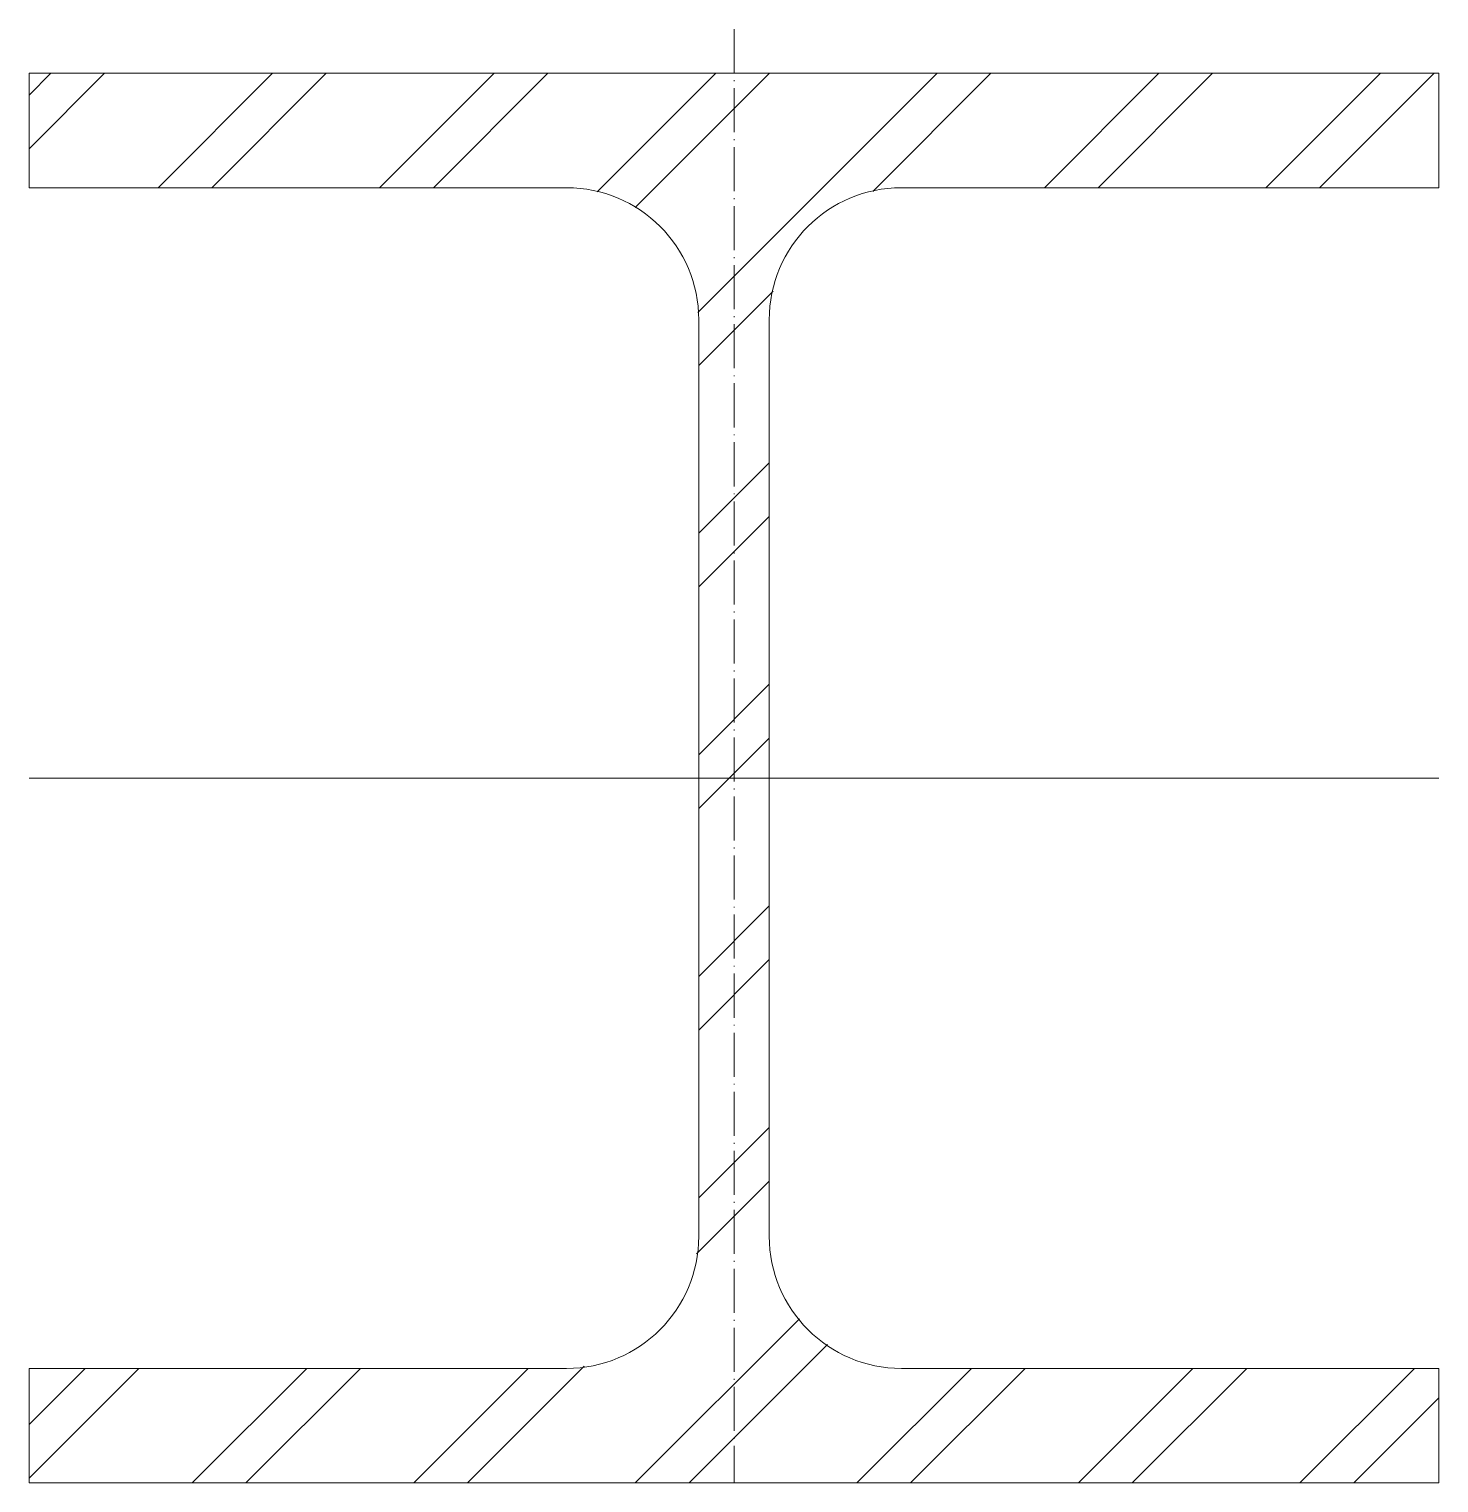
# Model space of a CAD drawing. Header units: metres. Extents: x -80 to 80, y -80 to 85.
import ezdxf

# ---------------------------------------------------------------- set-up
doc = ezdxf.new("R2010")
doc.units = ezdxf.units.M
doc.linetypes.add('MV_hartlijn_staal', pattern=[6.6, 5, -0.8, 0, -0.8])
doc.layers.add('A-DETL-GENF', color=92, linetype='Continuous', lineweight=18)

# ---------------------------------------------------------------- blocks, each defined once
blk = doc.blocks.new('28 Staalprofielen- IPE_HEA_HEB 2d - HEB160-3530666-00_0 Basismaterialen')
at = {"layer": 'A-DETL-GENF', "lineweight": 13}
h = blk.add_hatch(dxfattribs=at)
h.set_pattern_fill('FP_268', color=256, style=0, pattern_type=2)
h.set_pattern_definition([(45, (1730.222, 1158.529), (-12.57236, 12.57236), []), (45, (1730.222, 1177.579), (-12.57236, 12.57236), [])])
h.paths.add_polyline_path([(-11.09, -80), (80, -80), (80, -67), (19, -67), (15.12, -66.49), (11.5, -64.99), (8.39, -62.61), (6.01, -59.5), (4.51, -55.88), (4, -52), (4, 52), (4.51, 55.88), (6.01, 59.5), (8.39, 62.61), (11.5, 64.99), (15.12, 66.49), (19, 67), (80, 67), (80, 80), (-80, 79.98), (-80, 67), (-19, 67), (-15.12, 66.49), (-11.5, 64.99), (-8.39, 62.61), (-6.01, 59.5), (-4.51, 55.88), (-4, 52), (-4, -52), (-4.51, -55.88), (-6.01, -59.5), (-8.39, -62.61), (-11.5, -64.99), (-15.12, -66.49), (-19, -67), (-80, -67), (-80, -80)])
at = {"layer": 'A-DETL-GENF', "linetype": 'MV_hartlijn_staal', "lineweight": 13}
blk.add_line((0, 85), (0, -80), dxfattribs=at)
at = {"layer": 'A-DETL-GENF'}
for p, q in [((80, 80), (-80, 80)), ((-80, 80), (-80, 67)), ((80, 80), (-80, 80)), ((-80, 80), (-80, 67)), ((80, 67), (80, 80)), ((80, 80), (80, 67)), ((-80, 67), (-19, 67)), ((-80, 67), (-19, 67)), ((19, 67), (80, 67)), ((80, 67), (19, 67)), ((-4, 52), (-4, -52)), ((-4, 52), (-4, -52)), ((4, -52), (4, 52)), ((4, 52), (4, -52)), ((-80, 0), (80, 0)), ((-19, -67), (-80, -67)), ((-80, -67), (-80, -80)), ((-80, -80), (-80, -67)), ((-80, -67), (-19, -67)), ((80, -67), (19, -67)), ((80, -67), (19, -67)), ((80, -80), (80, -67)), ((80, -80), (80, -67)), ((-80, -80), (80, -80)), ((80, -80), (-80, -80))]:
    blk.add_line(p, q, dxfattribs=at)
for centre, start, end in [((-19, 52), 0, 90), ((-19, 52), 360, 90), ((19, 52), 90, 180), ((19, 52), 90, 180), ((-19, -52), 270, 0), ((-19, -52), 270, 0), ((19, -52), 180, 270), ((19, -52), 180, 270)]:
    blk.add_arc(centre, 15, start, end, dxfattribs=at)

msp = doc.modelspace()

# ---------------------------------------------------------------- block references
msp.add_blockref('28 Staalprofielen- IPE_HEA_HEB 2d - HEB160-3530666-00_0 Basismaterialen', (0, 0))

doc.saveas('drawing.dxf')
